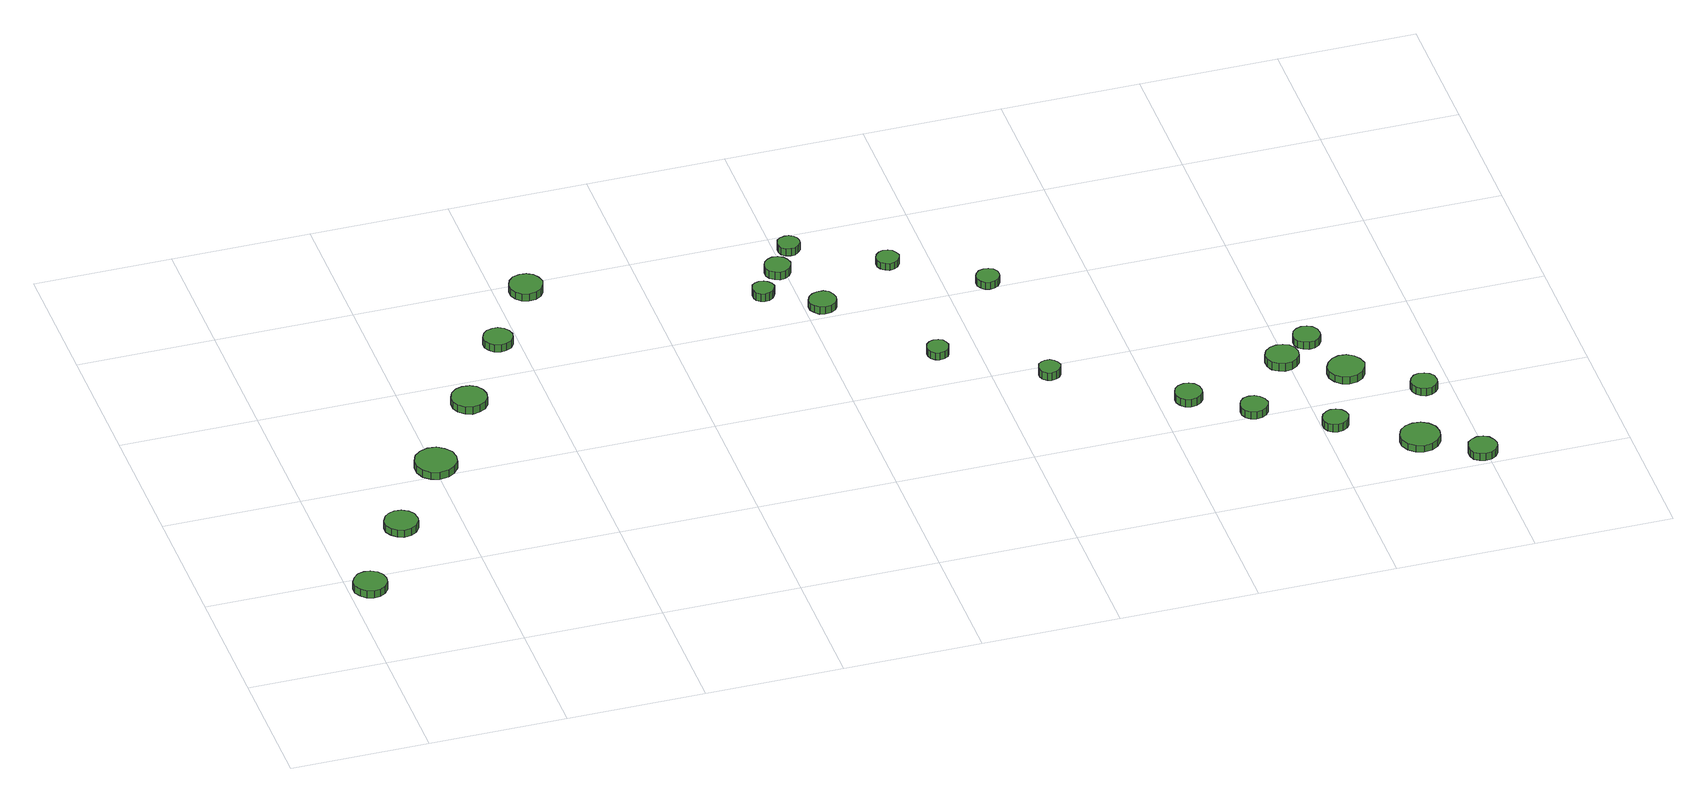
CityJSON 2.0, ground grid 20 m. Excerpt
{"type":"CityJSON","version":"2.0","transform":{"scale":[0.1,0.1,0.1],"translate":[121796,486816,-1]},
"CityObjects":{
"tree1":{"type":"SolitaryVegetationObject","attributes":{"function":"something"},"geometry":[{"type":"MultiSurface","lod":"1","boundaries":[[[0,1,2,3,4,5,6,7,8,9,10,11,12,13,14]],[[15,16,17,18,19,20,21,22,23,24,25,26,27,28,29]],[[0,29,28,1]],[[1,28,27,2]],[[2,27,26,3]],[[3,26,25,4]],[[4,25,24,5]],[[5,24,23,6]],[[6,23,22,7]],[[7,22,21,8]],[[8,21,20,9]],[[9,20,19,10]],[[10,19,18,11]],[[11,18,17,12]],[[12,17,16,13]],[[13,16,15,14]],[[14,15,29,0]]]}]},
"tree2":{"type":"SolitaryVegetationObject","attributes":{"function":"something"},"geometry":[{"type":"MultiSurface","lod":"1","boundaries":[[[30,31,32,33,34,35,36,37,38,39,40,41,42,43,44]],[[45,46,47,48,49,50,51,52,53,54,55,56,57,58,59]],[[30,59,58,31]],[[31,58,57,32]],[[32,57,56,33]],[[33,56,55,34]],[[34,55,54,35]],[[35,54,53,36]],[[36,53,52,37]],[[37,52,51,38]],[[38,51,50,39]],[[39,50,49,40]],[[40,49,48,41]],[[41,48,47,42]],[[42,47,46,43]],[[43,46,45,44]],[[44,45,59,30]]]}]},
"tree3":{"type":"SolitaryVegetationObject","attributes":{"function":"something"},"geometry":[{"type":"MultiSurface","lod":"1","boundaries":[[[60,61,62,63,64,65,66,67,68,69,70,71,72,73,74]],[[75,76,77,78,79,80,81,82,83,84,85,86,87,88,89]],[[60,89,88,61]],[[61,88,87,62]],[[62,87,86,63]],[[63,86,85,64]],[[64,85,84,65]],[[65,84,83,66]],[[66,83,82,67]],[[67,82,81,68]],[[68,81,80,69]],[[69,80,79,70]],[[70,79,78,71]],[[71,78,77,72]],[[72,77,76,73]],[[73,76,75,74]],[[74,75,89,60]]]}]},
"tree4":{"type":"SolitaryVegetationObject","attributes":{"function":"something"},"geometry":[{"type":"MultiSurface","lod":"1","boundaries":[[[90,91,92,93,94,95,96,97,98,99,100,101,102,103,104]],[[105,106,107,108,109,110,111,112,113,114,115,116,117,118,119]],[[90,119,118,91]],[[91,118,117,92]],[[92,117,116,93]],[[93,116,115,94]],[[94,115,114,95]],[[95,114,113,96]],[[96,113,112,97]],[[97,112,111,98]],[[98,111,110,99]],[[99,110,109,100]],[[100,109,108,101]],[[101,108,107,102]],[[102,107,106,103]],[[103,106,105,104]],[[104,105,119,90]]]}]},
"tree5":{"type":"SolitaryVegetationObject","attributes":{"function":"something"},"geometry":[{"type":"MultiSurface","lod":"1","boundaries":[[[120,121,122,123,124,125,126,127,128,129,130,131,132,133,134]],[[135,136,137,138,139,140,141,142,143,144,145,146,147,148,149]],[[120,149,148,121]],[[121,148,147,122]],[[122,147,146,123]],[[123,146,145,124]],[[124,145,144,125]],[[125,144,143,126]],[[126,143,142,127]],[[127,142,141,128]],[[128,141,140,129]],[[129,140,139,130]],[[130,139,138,131]],[[131,138,137,132]],[[132,137,136,133]],[[133,136,135,134]],[[134,135,149,120]]]}]},
"tree6":{"type":"SolitaryVegetationObject","attributes":{"function":"something"},"geometry":[{"type":"MultiSurface","lod":"1","boundaries":[[[150,151,152,153,154,155,156,157,158,159,160,161,162,163,164]],[[165,166,167,168,169,170,171,172,173,174,175,176,177,178,179]],[[150,179,178,151]],[[151,178,177,152]],[[152,177,176,153]],[[153,176,175,154]],[[154,175,174,155]],[[155,174,173,156]],[[156,173,172,157]],[[157,172,171,158]],[[158,171,170,159]],[[159,170,169,160]],[[160,169,168,161]],[[161,168,167,162]],[[162,167,166,163]],[[163,166,165,164]],[[164,165,179,150]]]}]},
"tree7":{"type":"SolitaryVegetationObject","attributes":{"function":"something"},"geometry":[{"type":"MultiSurface","lod":"1","boundaries":[[[180,181,182,183,184,185,186,187,188,189,190,191,192,193,194]],[[195,196,197,198,199,200,201,202,203,204,205,206,207,208,209]],[[180,209,208,181]],[[181,208,207,182]],[[182,207,206,183]],[[183,206,205,184]],[[184,205,204,185]],[[185,204,203,186]],[[186,203,202,187]],[[187,202,201,188]],[[188,201,200,189]],[[189,200,199,190]],[[190,199,198,191]],[[191,198,197,192]],[[192,197,196,193]],[[193,196,195,194]],[[194,195,209,180]]]}]},
"tree8":{"type":"SolitaryVegetationObject","attributes":{"function":"something"},"geometry":[{"type":"MultiSurface","lod":"1","boundaries":[[[210,211,212,213,214,215,216,217,218,219,220,221,222,223,224]],[[225,226,227,228,229,230,231,232,233,234,235,236,237,238,239]],[[210,239,238,211]],[[211,238,237,212]],[[212,237,236,213]],[[213,236,235,214]],[[214,235,234,215]],[[215,234,233,216]],[[216,233,232,217]],[[217,232,231,218]],[[218,231,230,219]],[[219,230,229,220]],[[220,229,228,221]],[[221,228,227,222]],[[222,227,226,223]],[[223,226,225,224]],[[224,225,239,210]]]}]},
"tree9":{"type":"SolitaryVegetationObject","attributes":{"function":"something"},"geometry":[{"type":"MultiSurface","lod":"1","boundaries":[[[240,241,242,243,244,245,246,247,248,249,250,251,252,253,254]],[[255,256,257,258,259,260,261,262,263,264,265,266,267,268,269]],[[240,269,268,241]],[[241,268,267,242]],[[242,267,266,243]],[[243,266,265,244]],[[244,265,264,245]],[[245,264,263,246]],[[246,263,262,247]],[[247,262,261,248]],[[248,261,260,249]],[[249,260,259,250]],[[250,259,258,251]],[[251,258,257,252]],[[252,257,256,253]],[[253,256,255,254]],[[254,255,269,240]]]}]},
"tree10":{"type":"SolitaryVegetationObject","attributes":{"function":"something"},"geometry":[{"type":"MultiSurface","lod":"1","boundaries":[[[270,271,272,273,274,275,276,277,278,279,280,281,282,283,284]],[[285,286,287,288,289,290,291,292,293,294,295,296,297,298,299]],[[270,299,298,271]],[[271,298,297,272]],[[272,297,296,273]],[[273,296,295,274]],[[274,295,294,275]],[[275,294,293,276]],[[276,293,292,277]],[[277,292,291,278]],[[278,291,290,279]],[[279,290,289,280]],[[280,289,288,281]],[[281,288,287,282]],[[282,287,286,283]],[[283,286,285,284]],[[284,285,299,270]]]}]},
"tree11":{"type":"SolitaryVegetationObject","attributes":{"function":"something"},"geometry":[{"type":"MultiSurface","lod":"1","boundaries":[[[300,301,302,303,304,305,306,307,308,309,310,311,312,313,314]],[[315,316,317,318,319,320,321,322,323,324,325,326,327,328,329]],[[300,329,328,301]],[[301,328,327,302]],[[302,327,326,303]],[[303,326,325,304]],[[304,325,324,305]],[[305,324,323,306]],[[306,323,322,307]],[[307,322,321,308]],[[308,321,320,309]],[[309,320,319,310]],[[310,319,318,311]],[[311,318,317,312]],[[312,317,316,313]],[[313,316,315,314]],[[314,315,329,300]]]}]},
"tree12":{"type":"SolitaryVegetationObject","attributes":{"function":"something"},"geometry":[{"type":"MultiSurface","lod":"1","boundaries":[[[330,331,332,333,334,335,336,337,338,339,340,341,342,343,344]],[[345,346,347,348,349,350,351,352,353,354,355,356,357,358,359]],[[330,359,358,331]],[[331,358,357,332]],[[332,357,356,333]],[[333,356,355,334]],[[334,355,354,335]],[[335,354,353,336]],[[336,353,352,337]],[[337,352,351,338]],[[338,351,350,339]],[[339,350,349,340]],[[340,349,348,341]],[[341,348,347,342]],[[342,347,346,343]],[[343,346,345,344]],[[344,345,359,330]]]}]},
"tree13":{"type":"SolitaryVegetationObject","attributes":{"function":"something"},"geometry":[{"type":"MultiSurface","lod":"1","boundaries":[[[360,361,362,363,364,365,366,367,368,369,370,371,372,373,374]],[[375,376,377,378,379,380,381,382,383,384,385,386,387,388,389]],[[360,389,388,361]],[[361,388,387,362]],[[362,387,386,363]],[[363,386,385,364]],[[364,385,384,365]],[[365,384,383,366]],[[366,383,382,367]],[[367,382,381,368]],[[368,381,380,369]],[[369,380,379,370]],[[370,379,378,371]],[[371,378,377,372]],[[372,377,376,373]],[[373,376,375,374]],[[374,375,389,360]]]}]},
"tree14":{"type":"SolitaryVegetationObject","attributes":{"function":"something"},"geometry":[{"type":"MultiSurface","lod":"1","boundaries":[[[390,391,392,393,394,395,396,397,398,399,400,401,402,403,404]],[[405,406,407,408,409,410,411,412,413,414,415,416,417,418,419]],[[390,419,418,391]],[[391,418,417,392]],[[392,417,416,393]],[[393,416,415,394]],[[394,415,414,395]],[[395,414,413,396]],[[396,413,412,397]],[[397,412,411,398]],[[398,411,410,399]],[[399,410,409,400]],[[400,409,408,401]],[[401,408,407,402]],[[402,407,406,403]],[[403,406,405,404]],[[404,405,419,390]]]}]},
"tree15":{"type":"SolitaryVegetationObject","attributes":{"function":"something"},"geometry":[{"type":"MultiSurface","lod":"1","boundaries":[[[420,421,422,423,424,425,426,427,428,429,430,431,432,433,434]],[[435,436,437,438,439,440,441,442,443,444,445,446,447,448,449]],[[420,449,448,421]],[[421,448,447,422]],[[422,447,446,423]],[[423,446,445,424]],[[424,445,444,425]],[[425,444,443,426]],[[426,443,442,427]],[[427,442,441,428]],[[428,441,440,429]],[[429,440,439,430]],[[430,439,438,431]],[[431,438,437,432]],[[432,437,436,433]],[[433,436,435,434]],[[434,435,449,420]]]}]},
"tree16":{"type":"SolitaryVegetationObject","attributes":{"function":"something"},"geometry":[{"type":"MultiSurface","lod":"1","boundaries":[[[450,451,452,453,454,455,456,457,458,459,460,461,462,463,464]],[[465,466,467,468,469,470,471,472,473,474,475,476,477,478,479]],[[450,479,478,451]],[[451,478,477,452]],[[452,477,476,453]],[[453,476,475,454]],[[454,475,474,455]],[[455,474,473,456]],[[456,473,472,457]],[[457,472,471,458]],[[458,471,470,459]],[[459,470,469,460]],[[460,469,468,461]],[[461,468,467,462]],[[462,467,466,463]],[[463,466,465,464]],[[464,465,479,450]]]}]},
"tree17":{"type":"SolitaryVegetationObject","attributes":{"function":"something"},"geometry":[{"type":"MultiSurface","lod":"1","boundaries":[[[480,481,482,483,484,485,486,487,488,489,490,491,492,493,494]],[[495,496,497,498,499,500,501,502,503,504,505,506,507,508,509]],[[480,509,508,481]],[[481,508,507,482]],[[482,507,506,483]],[[483,506,505,484]],[[484,505,504,485]],[[485,504,503,486]],[[486,503,502,487]],[[487,502,501,488]],[[488,501,500,489]],[[489,500,499,490]],[[490,499,498,491]],[[491,498,497,492]],[[492,497,496,493]],[[493,496,495,494]],[[494,495,509,480]]]}]},
"tree18":{"type":"SolitaryVegetationObject","attributes":{"function":"something"},"geometry":[{"type":"MultiSurface","lod":"1","boundaries":[[[510,511,512,513,514,515,516,517,518,519,520,521,522,523,524]],[[525,526,527,528,529,530,531,532,533,534,535,536,537,538,539]],[[510,539,538,511]],[[511,538,537,512]],[[512,537,536,513]],[[513,536,535,514]],[[514,535,534,515]],[[515,534,533,516]],[[516,533,532,517]],[[517,532,531,518]],[[518,531,530,519]],[[519,530,529,520]],[[520,529,528,521]],[[521,528,527,522]],[[522,527,526,523]],[[523,526,525,524]],[[524,525,539,510]]]}]},
"tree19":{"type":"SolitaryVegetationObject","attributes":{"function":"something"},"geometry":[{"type":"MultiSurface","lod":"1","boundaries":[[[540,541,542,543,544,545,546,547,548,549,550,551,552,553,554]],[[555,556,557,558,559,560,561,562,563,564,565,566,567,568,569]],[[540,569,568,541]],[[541,568,567,542]],[[542,567,566,543]],[[543,566,565,544]],[[544,565,564,545]],[[545,564,563,546]],[[546,563,562,547]],[[547,562,561,548]],[[548,561,560,549]],[[549,560,559,550]],[[550,559,558,551]],[[551,558,557,552]],[[552,557,556,553]],[[553,556,555,554]],[[554,555,569,540]]]}]},
"tree20":{"type":"SolitaryVegetationObject","attributes":{"function":"something"},"geometry":[{"type":"MultiSurface","lod":"1","boundaries":[[[570,571,572,573,574,575,576,577,578,579,580,581,582,583,584]],[[585,586,587,588,589,590,591,592,593,594,595,596,597,598,599]],[[570,599,598,571]],[[571,598,597,572]],[[572,597,596,573]],[[573,596,595,574]],[[574,595,594,575]],[[575,594,593,576]],[[576,593,592,577]],[[577,592,591,578]],[[578,591,590,579]],[[579,590,589,580]],[[580,589,588,581]],[[581,588,587,582]],[[582,587,586,583]],[[583,586,585,584]],[[584,585,599,570]]]}]},
"tree21":{"type":"SolitaryVegetationObject","attributes":{"function":"something"},"geometry":[{"type":"MultiSurface","lod":"1","boundaries":[[[600,601,602,603,604,605,606,607,608,609,610,611,612,613,614]],[[615,616,617,618,619,620,621,622,623,624,625,626,627,628,629]],[[600,629,628,601]],[[601,628,627,602]],[[602,627,626,603]],[[603,626,625,604]],[[604,625,624,605]],[[605,624,623,606]],[[606,623,622,607]],[[607,622,621,608]],[[608,621,620,609]],[[609,620,619,610]],[[610,619,618,611]],[[611,618,617,612]],[[612,617,616,613]],[[613,616,615,614]],[[614,615,629,600]]]}]},
"tree22":{"type":"SolitaryVegetationObject","attributes":{"function":"something"},"geometry":[{"type":"MultiSurface","lod":"1","boundaries":[[[630,631,632,633,634,635,636,637,638,639,640,641,642,643,644]],[[645,646,647,648,649,650,651,652,653,654,655,656,657,658,659]],[[630,659,658,631]],[[631,658,657,632]],[[632,657,656,633]],[[633,656,655,634]],[[634,655,654,635]],[[635,654,653,636]],[[636,653,652,637]],[[637,652,651,638]],[[638,651,650,639]],[[639,650,649,640]],[[640,649,648,641]],[[641,648,647,642]],[[642,647,646,643]],[[643,646,645,644]],[[644,645,659,630]]]}]},
"tree23":{"type":"SolitaryVegetationObject","attributes":{"function":"something"},"geometry":[{"type":"MultiSurface","lod":"1","boundaries":[[[660,661,662,663,664,665,666,667,668,669,670,671,672,673,674]],[[675,676,677,678,679,680,681,682,683,684,685,686,687,688,689]],[[660,689,688,661]],[[661,688,687,662]],[[662,687,686,663]],[[663,686,685,664]],[[664,685,684,665]],[[665,684,683,666]],[[666,683,682,667]],[[667,682,681,668]],[[668,681,680,669]],[[669,680,679,670]],[[670,679,678,671]],[[671,678,677,672]],[[672,677,676,673]],[[673,676,675,674]],[[674,675,689,660]]]}]}
},
"vertices":[
[55,174,20],[53,184,20],[47,192,20],[38,197,20],[29,198,20],[19,195,20],[12,188,20],[7,179,20],[7,169,20],[12,160,20],[19,153,20],[29,150,20],[38,151,20],[47,156,20],[53,164,20],[53,164,8],[47,156,8],[38,151,8],[29,150,8],[19,153,8],[12,160,8],[7,169,8],[7,179,8],[12,188,8],[19,195,8],[29,198,8],[38,197,8],[47,192,8],[53,184,8],[55,174,8],
[139,300,19],[137,310,19],[131,318,19],[122,323,19],[112,324,19],[103,321,19],[96,315,19],[91,305,19],[91,295,19],[96,286,19],[103,280,19],[112,276,19],[122,277,19],[131,282,19],[137,291,19],[137,291,7],[131,282,7],[122,277,7],[112,276,7],[103,280,7],[96,286,7],[91,295,7],[91,305,7],[96,315,7],[103,321,7],[112,324,7],[122,323,7],[131,318,7],[137,310,7],[139,300,7],
[232,421,20],[230,433,20],[222,443,20],[212,450,20],[199,451,20],[187,447,20],[178,439,20],[173,427,20],[173,415,20],[178,403,20],[187,395,20],[199,391,20],[212,393,20],[222,399,20],[230,409,20],[230,409,8],[222,399,8],[212,393,8],[199,391,8],[187,395,8],[178,403,8],[173,415,8],[173,427,8],[178,439,8],[187,447,8],[199,451,8],[212,450,8],[222,443,8],[230,433,8],[232,421,8],
[316,551,20],[314,561,20],[308,570,20],[299,575,20],[288,576,20],[278,573,20],[270,566,20],[266,556,20],[266,545,20],[270,536,20],[278,529,20],[288,525,20],[299,527,20],[308,532,20],[314,540,20],[314,540,8],[308,532,8],[299,527,8],[288,525,8],[278,529,8],[270,536,8],[266,545,8],[266,556,8],[270,566,8],[278,573,8],[288,576,8],[299,575,8],[308,570,8],[314,561,8],[316,551,8],
[392,675,20],[390,683,20],[385,690,20],[377,695,20],[369,695,20],[360,693,20],[354,687,20],[350,679,20],[350,670,20],[354,662,20],[360,657,20],[369,654,20],[377,655,20],[385,659,20],[390,666,20],[390,666,8],[385,659,8],[377,655,8],[369,654,8],[360,657,8],[354,662,8],[350,670,8],[350,679,8],[354,687,8],[360,693,8],[369,695,8],[377,695,8],[385,690,8],[390,683,8],[392,675,8],
[469,782,20],[466,792,20],[461,800,20],[452,805,20],[442,806,20],[432,803,20],[425,796,20],[421,787,20],[421,777,20],[425,768,20],[432,761,20],[442,758,20],[452,759,20],[461,764,20],[466,772,20],[466,772,8],[461,764,8],[452,759,8],[442,758,8],[432,761,8],[425,768,8],[421,777,8],[421,787,8],[425,796,8],[432,803,8],[442,806,8],[452,805,8],[461,800,8],[466,792,8],[469,782,8],
[771,675,21],[769,682,21],[765,687,21],[760,690,21],[753,691,21],[747,689,21],[742,685,21],[740,679,21],[740,672,21],[742,666,21],[747,662,21],[753,660,21],[760,661,21],[765,664,21],[769,669,21],[769,669,8],[765,664,8],[760,661,8],[753,660,8],[747,662,8],[742,666,8],[740,672,8],[740,679,8],[742,685,8],[747,689,8],[753,691,8],[760,690,8],[765,687,8],[769,682,8],[771,675,8],
[809,723,20],[807,731,20],[803,737,20],[796,741,20],[788,742,20],[781,739,20],[775,734,20],[772,727,20],[772,719,20],[775,712,20],[781,707,20],[788,704,20],[796,705,20],[803,709,20],[807,715,20],[807,715,7],[803,709,7],[796,705,7],[788,704,7],[781,707,7],[775,712,7],[772,719,7],[772,727,7],[775,734,7],[781,739,7],[788,742,7],[796,741,7],[803,737,7],[807,731,7],[809,723,7],
[845,626,20],[843,634,20],[839,641,20],[832,645,20],[823,645,20],[816,643,20],[810,638,20],[806,630,20],[806,622,20],[810,615,20],[816,609,20],[823,607,20],[832,608,20],[839,612,20],[843,618,20],[843,618,8],[839,612,8],[832,608,8],[823,607,8],[816,609,8],[810,615,8],[806,622,8],[806,630,8],[810,638,8],[816,643,8],[823,645,8],[832,645,8],[839,641,8],[843,634,8],[845,626,8],
[836,769,20],[835,775,20],[831,780,20],[825,784,20],[819,784,20],[812,782,20],[807,778,20],[805,772,20],[805,765,20],[807,759,20],[812,755,20],[819,753,20],[825,753,20],[831,757,20],[835,762,20],[835,762,8],[831,757,8],[825,753,8],[819,753,8],[812,755,8],[807,759,8],[805,765,8],[805,772,8],[807,778,8],[812,782,8],[819,784,8],[825,784,8],[831,780,8],[835,775,8],[836,769,8],
[961,474,19],[959,480,19],[956,486,19],[950,489,19],[943,490,19],[937,488,19],[932,483,19],[930,477,19],[930,471,19],[932,465,19],[937,460,19],[943,458,19],[950,459,19],[956,462,19],[959,468,19],[959,468,7],[956,462,7],[950,459,7],[943,458,7],[937,460,7],[932,465,7],[930,471,7],[930,477,7],[932,483,7],[937,488,7],[943,490,7],[950,489,7],[956,486,7],[959,480,7],[961,474,7],
[958,697,19],[956,703,19],[952,709,19],[946,712,19],[939,713,19],[933,711,19],[928,706,19],[925,700,19],[925,693,19],[928,687,19],[933,682,19],[939,680,19],[946,681,19],[952,684,19],[956,690,19],[956,690,8],[952,684,8],[946,681,8],[939,680,8],[933,682,8],[928,687,8],[925,693,8],[925,700,8],[928,706,8],[933,711,8],[939,713,8],[946,712,8],[952,709,8],[956,703,8],[958,697,8],
[1094,382,20],[1092,388,20],[1088,393,20],[1083,397,20],[1076,397,20],[1070,395,20],[1065,391,20],[1063,385,20],[1063,379,20],[1065,373,20],[1070,368,20],[1076,366,20],[1083,367,20],[1088,370,20],[1092,375,20],[1092,375,7],[1088,370,7],[1083,367,7],[1076,366,7],[1070,368,7],[1065,373,7],[1063,379,7],[1063,385,7],[1065,391,7],[1070,395,7],[1076,397,7],[1083,397,7],[1088,393,7],[1092,388,7],[1094,382,7],
[1077,613,19],[1076,620,19],[1072,626,19],[1066,629,19],[1059,630,19],[1052,628,19],[1047,623,19],[1044,617,19],[1044,610,19],[1047,604,19],[1052,599,19],[1059,597,19],[1066,598,19],[1072,601,19],[1076,607,19],[1076,607,7],[1072,601,7],[1066,598,7],[1059,597,7],[1052,599,7],[1047,604,7],[1044,610,7],[1044,617,7],[1047,623,7],[1052,628,7],[1059,630,7],[1066,629,7],[1072,626,7],[1076,620,7],[1077,613,7],
[1263,268,20],[1262,276,20],[1257,283,20],[1250,287,20],[1242,288,20],[1234,285,20],[1228,280,20],[1225,272,20],[1225,264,20],[1228,257,20],[1234,251,20],[1242,249,20],[1250,250,20],[1257,254,20],[1262,260,20],[1262,260,7],[1257,254,7],[1250,250,7],[1242,249,7],[1234,251,7],[1228,257,7],[1225,264,7],[1225,272,7],[1228,280,7],[1234,285,7],[1242,288,7],[1250,287,7],[1257,283,7],[1262,276,7],[1263,268,7],
[1342,214,19],[1340,222,19],[1335,229,19],[1328,233,19],[1320,234,19],[1312,232,19],[1306,226,19],[1303,218,19],[1303,210,19],[1306,203,19],[1312,197,19],[1320,195,19],[1328,196,19],[1335,200,19],[1340,206,19],[1340,206,7],[1335,200,7],[1328,196,7],[1320,195,7],[1312,197,7],[1306,203,7],[1303,210,7],[1303,218,7],[1306,226,7],[1312,232,7],[1320,234,7],[1328,233,7],[1335,229,7],[1340,222,7],[1342,214,7],
[1439,150,20],[1437,158,20],[1433,164,20],[1426,168,20],[1418,169,20],[1411,166,20],[1405,161,20],[1402,154,20],[1402,146,20],[1405,139,20],[1411,134,20],[1418,132,20],[1426,133,20],[1433,137,20],[1437,143,20],[1437,143,7],[1433,137,7],[1426,133,7],[1418,132,7],[1411,134,7],[1405,139,7],[1402,146,7],[1402,154,7],[1405,161,7],[1411,166,7],[1418,169,7],[1426,168,7],[1433,164,7],[1437,158,7],[1439,150,7],
[1417,314,20],[1415,324,20],[1409,332,20],[1401,336,20],[1391,337,20],[1382,334,20],[1374,328,20],[1370,319,20],[1370,309,20],[1374,300,20],[1382,294,20],[1391,291,20],[1401,292,20],[1409,297,20],[1415,304,20],[1415,304,7],[1409,297,7],[1401,292,7],[1391,291,7],[1382,294,7],[1374,300,7],[1370,309,7],[1370,319,7],[1374,328,7],[1382,334,7],[1391,337,7],[1401,336,7],[1409,332,7],[1415,324,7],[1417,314,7],
[1548,78,19],[1546,90,19],[1539,99,19],[1529,105,19],[1517,106,19],[1506,103,19],[1497,95,19],[1492,84,19],[1492,73,19],[1497,62,19],[1506,54,19],[1517,50,19],[1529,52,19],[1539,57,19],[1546,67,19],[1546,67,8],[1539,57,8],[1529,52,8],[1517,50,8],[1506,54,8],[1497,62,8],[1492,73,8],[1492,84,8],[1497,95,8],[1506,103,8],[1517,106,8],[1529,105,8],[1539,99,8],[1546,90,8],[1548,78,8],
[1459,350,19],[1458,358,19],[1453,365,19],[1446,369,19],[1438,370,19],[1430,367,19],[1424,362,19],[1421,354,19],[1421,346,19],[1424,339,19],[1430,334,19],[1438,331,19],[1446,332,19],[1453,336,19],[1458,343,19],[1458,343,7],[1453,336,7],[1446,332,7],[1438,331,7],[1430,334,7],[1424,339,7],[1421,346,7],[1421,354,7],[1424,362,7],[1430,367,7],[1438,370,7],[1446,369,7],[1453,365,7],[1458,358,7],[1459,350,7],
[1497,262,19],[1494,273,19],[1488,282,19],[1478,288,19],[1467,289,19],[1457,285,19],[1449,278,19],[1444,268,19],[1444,257,19],[1449,247,19],[1457,239,19],[1467,236,19],[1478,237,19],[1488,243,19],[1494,252,19],[1494,252,7],[1488,243,7],[1478,237,7],[1467,236,7],[1457,239,7],[1449,247,7],[1444,257,7],[1444,268,7],[1449,278,7],[1457,285,7],[1467,289,7],[1478,288,7],[1488,282,7],[1494,273,7],[1497,262,7],
[1616,28,19],[1614,36,19],[1609,44,19],[1602,48,19],[1593,49,19],[1585,46,19],[1578,40,19],[1575,32,19],[1575,23,19],[1578,15,19],[1585,10,19],[1593,7,19],[1602,8,19],[1609,12,19],[1614,19,19],[1614,19,7],[1609,12,7],[1602,8,7],[1593,7,7],[1585,10,7],[1578,15,7],[1575,23,7],[1575,32,7],[1578,40,7],[1585,46,7],[1593,49,7],[1602,48,7],[1609,44,7],[1614,36,7],[1616,28,7],
[1581,197,19],[1580,205,19],[1575,211,19],[1568,215,19],[1560,216,19],[1553,214,19],[1547,208,19],[1544,201,19],[1544,193,19],[1547,186,19],[1553,181,19],[1560,178,19],[1568,179,19],[1575,183,19],[1580,189,19],[1580,189,7],[1575,183,7],[1568,179,7],[1560,178,7],[1553,181,7],[1547,186,7],[1544,193,7],[1544,201,7],[1547,208,7],[1553,214,7],[1560,216,7],[1568,215,7],[1575,211,7],[1580,205,7],[1581,197,7]
]}
